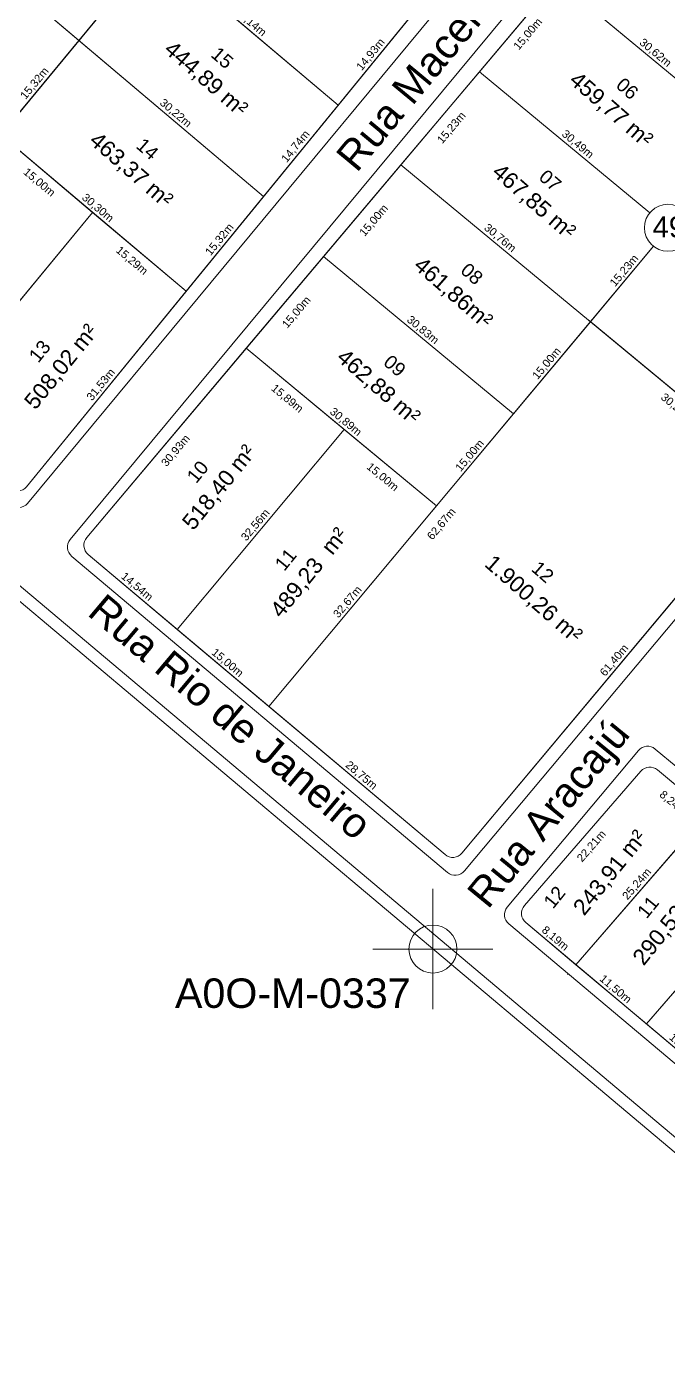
# Model space of a CAD drawing. Header units: metres. Extents: x 3808 to 8215, y 2374 to 6187.
# Drawn here: x 4903.3 to 4983.6, y 2888.7 to 3054 of the extents above; entities that cross this region are included whole.
import ezdxf

# ---------------------------------------------------------------- set-up
doc = ezdxf.new("R2010")
doc.units = ezdxf.units.M
doc.linetypes.add('CONTINUO', pattern=[0])
for name, color, linetype in [('Areas Lotes', 1, 'Continuous'), ('Calçada', 8, 'Continuous'), ('COTAS', 7, 'Continuous'), ('Lote', 7, 'Continuous'), ('Nome das Ruas', 7, 'Continuous'), ('Nº Lote', 7, 'Continuous'), ('Nº. quadra', 7, 'Continuous'), ('PERIMETRO', 7, 'CONTINUO'), ('quadras', 7, 'Continuous')]:
    doc.layers.add(name, color=color, linetype=linetype)
doc.styles.add('Arial', font='arial.ttf')
doc.dimstyles.new('Copy(2) of ISO-25', dxfattribs={"dimtxt": 1, "dimasz": 2.5, "dimexe": 1.25, "dimexo": 0.625, "dimgap": 0.2, "dimtad": 1, "dimtoh": 1, "dimlfac": 1, "dimzin": 1, "dimtxsty": 'Arial', "dimblk": 'NONE', "dimcen": 0, "dimse1": 1, "dimse2": 1, "dimsd1": 1, "dimsd2": 1, "dimclrt": 256, "dimaunit": 1, "dimadec": 3, "dimazin": 0, "dimtfac": 1, "dimtmove": 0, "dimatfit": 3, "dimldrblk": 'NONE', "dimfxl": 1, "dimtolj": 1, "dimtzin": 0, "dimarcsym": 0})

# ---------------------------------------------------------------- blocks, each defined once
blk = doc.blocks.new('*D2263')
at = {"layer": 'Defpoints', "color": 0, "linetype": 'Continuous', "transparency": 16777216}
for p in [(4982.22, 2961.09), (4988.55, 2955.81), (4986.77, 2953.68)]:
    blk.add_point(p, dxfattribs=at)
at = {"layer": 'COTAS', "linetype": 'Continuous', "lineweight": 5, "transparency": 16777216, "insert": (4984.12, 2956.93), "char_height": 1, "attachment_point": 5, "rotation": 320.2037, "style": 'Arial'}
blk.add_mtext('\\A1;8,24m', dxfattribs=at)
blk = doc.blocks.new('_None')
blk = doc.blocks.new('*D2529')
at = {"layer": 'Defpoints', "color": 0, "linetype": 'Continuous', "transparency": 16777216}
for p in [(4940.46, 3025.24), (4942.56, 3023.47), (4930.79, 3013.77)]:
    blk.add_point(p, dxfattribs=at)
at = {"layer": 'COTAS', "linetype": 'Continuous', "lineweight": 5, "transparency": 16777216, "insert": (4937.11, 3018.25), "char_height": 1, "attachment_point": 5, "rotation": 49.8534, "style": 'Arial'}
blk.add_mtext('\\A1;15,00m', dxfattribs=at)
blk = doc.blocks.new('*D2530')
at = {"layer": 'Defpoints', "color": 0, "linetype": 'Continuous', "transparency": 16777216}
for p in [(4950.13, 3036.71), (4952.23, 3034.93), (4940.46, 3025.24)]:
    blk.add_point(p, dxfattribs=at)
at = {"layer": 'COTAS', "linetype": 'Continuous', "lineweight": 5, "transparency": 16777216, "insert": (4946.78, 3029.72), "char_height": 1, "attachment_point": 5, "rotation": 49.8534, "style": 'Arial'}
blk.add_mtext('\\A1;15,00m', dxfattribs=at)
blk = doc.blocks.new('*D2537')
at = {"layer": 'Defpoints', "color": 0, "linetype": 'Continuous', "transparency": 16777216}
for p in [(4930.79, 3013.77), (4954.59, 2994.08), (4954.59, 2994.08)]:
    blk.add_point(p, dxfattribs=at)
at = {"layer": 'COTAS', "linetype": 'Continuous', "lineweight": 5, "transparency": 16777216, "insert": (4943.2, 3004.54), "char_height": 1, "attachment_point": 5, "rotation": 320.3869, "style": 'Arial'}
blk.add_mtext('\\A1;30,89m', dxfattribs=at)
blk = doc.blocks.new('*D2538')
at = {"layer": 'Defpoints', "color": 0, "linetype": 'Continuous', "transparency": 16777216}
for p in [(4930.79, 3013.77), (4943.03, 3003.64), (4941.49, 3001.77)]:
    blk.add_point(p, dxfattribs=at)
at = {"layer": 'COTAS', "linetype": 'Continuous', "lineweight": 5, "transparency": 16777216, "insert": (4935.88, 3007.46), "char_height": 1, "attachment_point": 5, "rotation": 320.3869, "style": 'Arial'}
blk.add_mtext('\\A1;15,89m', dxfattribs=at)
blk = doc.blocks.new('*D2539')
at = {"layer": 'Defpoints', "color": 0, "linetype": 'Continuous', "transparency": 16777216}
for p in [(4943.03, 3003.64), (4954.59, 2994.08), (4953.08, 2992.25)]:
    blk.add_point(p, dxfattribs=at)
at = {"layer": 'COTAS', "linetype": 'Continuous', "lineweight": 5, "transparency": 16777216, "insert": (4947.81, 2997.65), "char_height": 1, "attachment_point": 5, "rotation": 320.3869, "style": 'Arial'}
blk.add_mtext('\\A1;15,00m', dxfattribs=at)
blk = doc.blocks.new('*D2540')
at = {"layer": 'Defpoints', "color": 0, "linetype": 'Continuous', "transparency": 16777216}
for p in [(4964.21, 3005.58), (4964.21, 3005.58), (4954.59, 2994.08)]:
    blk.add_point(p, dxfattribs=at)
at = {"layer": 'COTAS', "linetype": 'Continuous', "lineweight": 5, "transparency": 16777216, "insert": (4958.78, 3000.34), "char_height": 1, "attachment_point": 5, "rotation": 50.1121, "style": 'Arial'}
blk.add_mtext('\\A1;15,00m', dxfattribs=at)
blk = doc.blocks.new('*D2541')
at = {"layer": 'Defpoints', "color": 0, "linetype": 'Continuous', "transparency": 16777216}
for p in [(4973.82, 3017.09), (4973.82, 3017.09), (4964.21, 3005.58)]:
    blk.add_point(p, dxfattribs=at)
at = {"layer": 'COTAS', "linetype": 'Continuous', "lineweight": 5, "transparency": 16777216, "insert": (4968.4, 3011.85), "char_height": 1, "attachment_point": 5, "rotation": 50.1121, "style": 'Arial'}
blk.add_mtext('\\A1;15,00m', dxfattribs=at)
blk = doc.blocks.new('*D2542')
at = {"layer": 'Defpoints', "color": 0, "linetype": 'Continuous', "transparency": 16777216}
for p in [(4983.44, 3028.9), (4983.59, 3028.78), (4973.82, 3017.09)]:
    blk.add_point(p, dxfattribs=at)
at = {"layer": 'COTAS', "linetype": 'Continuous', "lineweight": 5, "transparency": 16777216, "insert": (4978.09, 3023.45), "char_height": 1, "attachment_point": 5, "rotation": 50.1121, "style": 'Arial'}
blk.add_mtext('\\A1;15,23m', dxfattribs=at)
blk = doc.blocks.new('*D2543')
at = {"layer": 'Defpoints', "color": 0, "linetype": 'Continuous', "transparency": 16777216}
for p in [(4993.21, 3040.29), (4993.21, 3040.29), (4983.44, 3028.9)]:
    blk.add_point(p, dxfattribs=at)
at = {"layer": 'COTAS', "linetype": 'Continuous', "lineweight": 5, "transparency": 16777216, "insert": (4987.78, 3035.04), "char_height": 1, "attachment_point": 5, "rotation": 50.1121, "style": 'Arial'}
blk.add_mtext('\\A1;15,00m', dxfattribs=at)
blk = doc.blocks.new('*D2546')
at = {"layer": 'Defpoints', "color": 0, "linetype": 'Continuous', "transparency": 16777216}
for p in [(4940.46, 3025.24), (4964.21, 3005.58), (4964.21, 3005.58)]:
    blk.add_point(p, dxfattribs=at)
at = {"layer": 'COTAS', "linetype": 'Continuous', "lineweight": 5, "transparency": 16777216, "insert": (4952.84, 3016.03), "char_height": 1, "attachment_point": 5, "rotation": 320.3869, "style": 'Arial'}
blk.add_mtext('\\A1;30,83m', dxfattribs=at)
blk = doc.blocks.new('*D2547')
at = {"layer": 'Defpoints', "color": 0, "linetype": 'Continuous', "transparency": 16777216}
for p in [(4950.13, 3036.71), (4973.82, 3017.09), (4973.82, 3017.09)]:
    blk.add_point(p, dxfattribs=at)
at = {"layer": 'COTAS', "linetype": 'Continuous', "lineweight": 5, "transparency": 16777216, "insert": (4962.49, 3027.52), "char_height": 1, "attachment_point": 5, "rotation": 320.3869, "style": 'Arial'}
blk.add_mtext('\\A1;30,76m', dxfattribs=at)
blk = doc.blocks.new('*D2548')
at = {"layer": 'Defpoints', "color": 0, "linetype": 'Continuous', "transparency": 16777216}
for p in [(4973.82, 3017.09), (4997.16, 2997.78), (4995.74, 2996.06)]:
    blk.add_point(p, dxfattribs=at)
at = {"layer": 'COTAS', "linetype": 'Continuous', "lineweight": 5, "transparency": 16777216, "insert": (4984.58, 3006.34), "char_height": 1, "attachment_point": 5, "rotation": 320.3869, "style": 'Arial'}
blk.add_mtext('\\A1;30,29m', dxfattribs=at)
blk = doc.blocks.new('*D2549')
at = {"layer": 'Defpoints', "color": 0, "linetype": 'Continuous', "transparency": 16777216}
for p in [(4959.95, 3048.35), (4962.02, 3046.6), (4950.13, 3036.71)]:
    blk.add_point(p, dxfattribs=at)
at = {"layer": 'COTAS', "linetype": 'Continuous', "lineweight": 5, "transparency": 16777216, "insert": (4956.49, 3041.3), "char_height": 1, "attachment_point": 5, "rotation": 49.8534, "style": 'Arial'}
blk.add_mtext('\\A1;15,23m', dxfattribs=at)
blk = doc.blocks.new('*D2550')
at = {"layer": 'Defpoints', "color": 0, "linetype": 'Continuous', "transparency": 16777216}
for p in [(4969.62, 3059.81), (4971.49, 3058.23), (4959.95, 3048.35)]:
    blk.add_point(p, dxfattribs=at)
at = {"layer": 'COTAS', "linetype": 'Continuous', "lineweight": 5, "transparency": 16777216, "insert": (4966.05, 3053.01), "char_height": 1, "attachment_point": 5, "rotation": 49.8534, "style": 'Arial'}
blk.add_mtext('\\A1;15,00m', dxfattribs=at)
blk = doc.blocks.new('*D2551')
at = {"layer": 'Defpoints', "color": 0, "linetype": 'Continuous', "transparency": 16777216}
for p in [(4959.95, 3048.35), (4983.44, 3028.9), (4983.44, 3028.9)]:
    blk.add_point(p, dxfattribs=at)
at = {"layer": 'COTAS', "linetype": 'Continuous', "lineweight": 5, "transparency": 16777216, "insert": (4972.2, 3039.24), "char_height": 1, "attachment_point": 5, "rotation": 320.3869, "style": 'Arial'}
blk.add_mtext('\\A1;30,49m', dxfattribs=at)
blk = doc.blocks.new('*D2554')
at = {"layer": 'Defpoints', "color": 0, "linetype": 'Continuous', "transparency": 16777216}
for p in [(4969.62, 3059.81), (4993.21, 3040.29), (4993.21, 3040.29)]:
    blk.add_point(p, dxfattribs=at)
at = {"layer": 'COTAS', "linetype": 'Continuous', "lineweight": 5, "transparency": 16777216, "insert": (4981.92, 3050.67), "char_height": 1, "attachment_point": 5, "rotation": 320.3817, "style": 'Arial'}
blk.add_mtext('\\A1;30,62m', dxfattribs=at)
blk = doc.blocks.new('*D2555')
at = {"layer": 'Defpoints', "color": 0, "linetype": 'Continuous', "transparency": 16777216}
for p in [(4979.38, 3071.39), (5002.92, 3051.91), (5001.44, 3050.12)]:
    blk.add_point(p, dxfattribs=at)
at = {"layer": 'COTAS', "linetype": 'Continuous', "lineweight": 5, "transparency": 16777216, "insert": (4990.18, 3060.47), "char_height": 1, "attachment_point": 5, "rotation": 320.3869, "style": 'Arial'}
blk.add_mtext('\\A1;30,55m', dxfattribs=at)
blk = doc.blocks.new('*D2559')
at = {"layer": 'Defpoints', "color": 0, "linetype": 'Continuous', "transparency": 16777216}
for p in [(4909.87, 3052.25), (4909.87, 3052.25), (4900.11, 3040.44)]:
    blk.add_point(p, dxfattribs=at)
at = {"layer": 'COTAS', "linetype": 'Continuous', "lineweight": 5, "transparency": 16777216, "insert": (4904.37, 3046.86), "char_height": 1, "attachment_point": 5, "rotation": 50.4487, "style": 'Arial'}
blk.add_mtext('\\A1;15,32m', dxfattribs=at)
blk = doc.blocks.new('*D2560')
at = {"layer": 'Defpoints', "color": 0, "linetype": 'Continuous', "transparency": 16777216}
for p in [(4919.25, 3063.62), (4919.26, 3063.62), (4909.87, 3052.25)]:
    blk.add_point(p, dxfattribs=at)
at = {"layer": 'COTAS', "linetype": 'Continuous', "lineweight": 5, "transparency": 16777216, "insert": (4913.94, 3058.45), "char_height": 1, "attachment_point": 5, "rotation": 50.4487, "style": 'Arial'}
blk.add_mtext('\\A1;14,74m', dxfattribs=at)
blk = doc.blocks.new('*D2565')
at = {"layer": 'Defpoints', "color": 0, "linetype": 'Continuous', "transparency": 16777216}
for p in [(4932.95, 3032.76), (4932.95, 3032.76), (4923.26, 3020.9)]:
    blk.add_point(p, dxfattribs=at)
at = {"layer": 'COTAS', "linetype": 'Continuous', "lineweight": 5, "transparency": 16777216, "insert": (4927.49, 3027.34), "char_height": 1, "attachment_point": 5, "rotation": 50.7447, "style": 'Arial'}
blk.add_mtext('\\A1;15,32m', dxfattribs=at)
blk = doc.blocks.new('*D2566')
at = {"layer": 'Defpoints', "color": 0, "linetype": 'Continuous', "transparency": 16777216}
for p in [(4942.28, 3044.18), (4942.28, 3044.18), (4932.95, 3032.76)]:
    blk.add_point(p, dxfattribs=at)
at = {"layer": 'COTAS', "linetype": 'Continuous', "lineweight": 5, "transparency": 16777216, "insert": (4937, 3038.97), "char_height": 1, "attachment_point": 5, "rotation": 50.7447, "style": 'Arial'}
blk.add_mtext('\\A1;14,74m', dxfattribs=at)
blk = doc.blocks.new('*D2567')
at = {"layer": 'Defpoints', "color": 0, "linetype": 'Continuous', "transparency": 16777216}
for p in [(4951.73, 3055.73), (4951.73, 3055.73), (4942.28, 3044.18)]:
    blk.add_point(p, dxfattribs=at)
at = {"layer": 'COTAS', "linetype": 'Continuous', "lineweight": 5, "transparency": 16777216, "insert": (4946.39, 3050.46), "char_height": 1, "attachment_point": 5, "rotation": 50.7447, "style": 'Arial'}
blk.add_mtext('\\A1;14,93m', dxfattribs=at)
blk = doc.blocks.new('*D2583')
at = {"layer": 'Defpoints', "color": 0, "linetype": 'Continuous', "transparency": 16777216}
for p in [(4900.11, 3040.44), (4911.58, 3030.77), (4910.1, 3029.02)]:
    blk.add_point(p, dxfattribs=at)
at = {"layer": 'COTAS', "linetype": 'Continuous', "lineweight": 5, "transparency": 16777216, "insert": (4904.88, 3034.47), "char_height": 1, "attachment_point": 5, "rotation": 319.8208, "style": 'Arial'}
blk.add_mtext('\\A1;15,00m', dxfattribs=at)
blk = doc.blocks.new('*D2584')
at = {"layer": 'Defpoints', "color": 0, "linetype": 'Continuous', "transparency": 16777216}
for p in [(4911.58, 3030.77), (4923.26, 3020.9), (4921.78, 3019.15)]:
    blk.add_point(p, dxfattribs=at)
at = {"layer": 'COTAS', "linetype": 'Continuous', "lineweight": 5, "transparency": 16777216, "insert": (4916.46, 3024.69), "char_height": 1, "attachment_point": 5, "rotation": 319.8208, "style": 'Arial'}
blk.add_mtext('\\A1;15,29m', dxfattribs=at)
blk = doc.blocks.new('*D2586')
at = {"layer": 'Defpoints', "color": 0, "linetype": 'Continuous', "transparency": 16777216}
for p in [(4900.11, 3040.44), (4923.26, 3020.9), (4923.26, 3020.9)]:
    blk.add_point(p, dxfattribs=at)
at = {"layer": 'COTAS', "linetype": 'Continuous', "lineweight": 5, "transparency": 16777216, "insert": (4912.2, 3031.28), "char_height": 1, "attachment_point": 5, "rotation": 319.8208, "style": 'Arial'}
blk.add_mtext('\\A1;30,30m', dxfattribs=at)
blk = doc.blocks.new('*D2587')
at = {"layer": 'Defpoints', "color": 0, "linetype": 'Continuous', "transparency": 16777216}
for p in [(4886.78, 3071.75), (4909.87, 3052.25), (4909.87, 3052.25)]:
    blk.add_point(p, dxfattribs=at)
at = {"layer": 'COTAS', "linetype": 'Continuous', "lineweight": 5, "transparency": 16777216, "insert": (4898.84, 3062.61), "char_height": 1, "attachment_point": 5, "rotation": 319.8208, "style": 'Arial'}
blk.add_mtext('\\A1;30,22m', dxfattribs=at)
blk = doc.blocks.new('*D2588')
at = {"layer": 'Defpoints', "color": 0, "linetype": 'Continuous', "transparency": 16777216}
for p in [(4909.87, 3052.25), (4932.95, 3032.76), (4932.95, 3032.76)]:
    blk.add_point(p, dxfattribs=at)
at = {"layer": 'COTAS', "linetype": 'Continuous', "lineweight": 5, "transparency": 16777216, "insert": (4921.93, 3043.12), "char_height": 1, "attachment_point": 5, "rotation": 319.8208, "style": 'Arial'}
blk.add_mtext('\\A1;30,22m', dxfattribs=at)
blk = doc.blocks.new('*D2590')
at = {"layer": 'Defpoints', "color": 0, "linetype": 'Continuous', "transparency": 16777216}
for p in [(4919.25, 3063.62), (4942.28, 3044.18), (4942.28, 3044.18)]:
    blk.add_point(p, dxfattribs=at)
at = {"layer": 'COTAS', "linetype": 'Continuous', "lineweight": 5, "transparency": 16777216, "insert": (4931.29, 3054.51), "char_height": 1, "attachment_point": 5, "rotation": 319.8208, "style": 'Arial'}
blk.add_mtext('\\A1;30,14m', dxfattribs=at)
blk = doc.blocks.new('*D6241')
at = {"layer": 'Defpoints', "color": 0, "linetype": 'Continuous', "transparency": 16777216}
for p in [(4923.26, 3020.9), (4923.26, 3020.9), (4903.31, 2996.48)]:
    blk.add_point(p, dxfattribs=at)
at = {"layer": 'COTAS', "linetype": 'Continuous', "lineweight": 5, "transparency": 16777216, "insert": (4912.66, 3009.2), "char_height": 1, "attachment_point": 5, "rotation": 50.7447, "style": 'Arial'}
blk.add_mtext('\\A1;31,53m', dxfattribs=at)
blk = doc.blocks.new('*D6242')
at = {"layer": 'Defpoints', "color": 0, "linetype": 'Continuous', "transparency": 16777216}
for p in [(4911.57, 3030.77), (4911.69, 3030.67), (4890.51, 3005.26)]:
    blk.add_point(p, dxfattribs=at)
at = {"layer": 'COTAS', "linetype": 'Continuous', "lineweight": 5, "transparency": 16777216, "insert": (4900.37, 3018.57), "char_height": 1, "attachment_point": 5, "rotation": 50.1943, "style": 'Arial'}
blk.add_mtext('\\A1;33,08m', dxfattribs=at)
blk = doc.blocks.new('*D6250')
at = {"layer": 'Defpoints', "color": 0, "linetype": 'Continuous', "transparency": 16777216}
for p in [(4997.16, 2997.78), (4997.16, 2997.78), (4957.76, 2950.69)]:
    blk.add_point(p, dxfattribs=at)
at = {"layer": 'COTAS', "linetype": 'Continuous', "lineweight": 5, "transparency": 16777216, "insert": (4976.84, 2974.75), "char_height": 1, "attachment_point": 5, "rotation": 50.0791, "style": 'Arial'}
blk.add_mtext('\\A1;61,40m', dxfattribs=at)
blk = doc.blocks.new('*D6251')
at = {"layer": 'Defpoints', "color": 0, "linetype": 'Continuous', "transparency": 16777216}
for p in [(4973.82, 3017.09), (4975.95, 3015.32), (4933.63, 2969.01)]:
    blk.add_point(p, dxfattribs=at)
at = {"layer": 'COTAS', "linetype": 'Continuous', "lineweight": 5, "transparency": 16777216, "insert": (4955.24, 2991.79), "char_height": 1, "attachment_point": 5, "rotation": 50.1121, "style": 'Arial'}
blk.add_mtext('\\A1;62,67m', dxfattribs=at)
blk = doc.blocks.new('*D6252')
at = {"layer": 'Defpoints', "color": 0, "linetype": 'Continuous', "transparency": 16777216}
for p in [(4954.59, 2994.08), (4954.59, 2994.08), (4933.63, 2969.01)]:
    blk.add_point(p, dxfattribs=at)
at = {"layer": 'COTAS', "linetype": 'Continuous', "lineweight": 5, "transparency": 16777216, "insert": (4943.5, 2982.05), "char_height": 1, "attachment_point": 5, "rotation": 50.1121, "style": 'Arial'}
blk.add_mtext('\\A1;32,67m', dxfattribs=at)
blk = doc.blocks.new('*D6253')
at = {"layer": 'Defpoints', "color": 0, "linetype": 'Continuous', "transparency": 16777216}
for p in [(4943.03, 3003.64), (4943.03, 3003.64), (4922.15, 2978.66)]:
    blk.add_point(p, dxfattribs=at)
at = {"layer": 'COTAS', "linetype": 'Continuous', "lineweight": 5, "transparency": 16777216, "insert": (4931.98, 2991.66), "char_height": 1, "attachment_point": 5, "rotation": 50.112, "style": 'Arial'}
blk.add_mtext('\\A1;32,56m', dxfattribs=at)
blk = doc.blocks.new('*D6254')
at = {"layer": 'Defpoints', "color": 0, "linetype": 'Continuous', "transparency": 16777216}
for p in [(4930.79, 3013.77), (4932.59, 3012.25), (4910.84, 2990.13)]:
    blk.add_point(p, dxfattribs=at)
at = {"layer": 'COTAS', "linetype": 'Continuous', "lineweight": 5, "transparency": 16777216, "insert": (4922.01, 3000.95), "char_height": 1, "attachment_point": 5, "rotation": 49.8534, "style": 'Arial'}
blk.add_mtext('\\A1;30,93m', dxfattribs=at)
blk = doc.blocks.new('*D6255')
at = {"layer": 'Defpoints', "color": 0, "linetype": 'Continuous', "transparency": 16777216}
for p in [(4911.02, 2988.01), (4922.15, 2978.66), (4922.15, 2978.66)]:
    blk.add_point(p, dxfattribs=at)
at = {"layer": 'COTAS', "linetype": 'Continuous', "lineweight": 5, "transparency": 16777216, "insert": (4917.1, 2983.95), "char_height": 1, "attachment_point": 5, "rotation": 319.9483, "style": 'Arial'}
blk.add_mtext('\\A1;14,54m', dxfattribs=at)
blk = doc.blocks.new('*D6256')
at = {"layer": 'Defpoints', "color": 0, "linetype": 'Continuous', "transparency": 16777216}
for p in [(4922.15, 2978.66), (4933.63, 2969.01), (4933.63, 2969.01)]:
    blk.add_point(p, dxfattribs=at)
at = {"layer": 'COTAS', "linetype": 'Continuous', "lineweight": 5, "transparency": 16777216, "insert": (4928.41, 2974.44), "char_height": 1, "attachment_point": 5, "rotation": 319.9483, "style": 'Arial'}
blk.add_mtext('\\A1;15,00m', dxfattribs=at)
blk = doc.blocks.new('*D6257')
at = {"layer": 'Defpoints', "color": 0, "linetype": 'Continuous', "transparency": 16777216}
for p in [(4933.63, 2969.01), (4955.64, 2950.5), (4955.64, 2950.5)]:
    blk.add_point(p, dxfattribs=at)
at = {"layer": 'COTAS', "linetype": 'Continuous', "lineweight": 5, "transparency": 16777216, "insert": (4945.15, 2960.37), "char_height": 1, "attachment_point": 5, "rotation": 319.9483, "style": 'Arial'}
blk.add_mtext('\\A1;28,75m', dxfattribs=at)
blk = doc.blocks.new('*D6258')
at = {"layer": 'Defpoints', "color": 0, "linetype": 'Continuous', "transparency": 16777216}
for p in [(4980.12, 2960.92), (4981.88, 2959.39), (4965.58, 2944.14)]:
    blk.add_point(p, dxfattribs=at)
at = {"layer": 'COTAS', "linetype": 'Continuous', "lineweight": 5, "transparency": 16777216, "insert": (4974, 2951.53), "char_height": 1, "attachment_point": 5, "rotation": 49.0678, "style": 'Arial'}
blk.add_mtext('\\A1;22,21m', dxfattribs=at)
blk = doc.blocks.new('*D6259')
at = {"layer": 'Defpoints', "color": 0, "linetype": 'Continuous', "transparency": 16777216}
for p in [(4988.55, 2955.81), (4988.55, 2955.81), (4972.01, 2936.74)]:
    blk.add_point(p, dxfattribs=at)
at = {"layer": 'COTAS', "linetype": 'Continuous', "lineweight": 5, "transparency": 16777216, "insert": (4979.67, 2946.8), "char_height": 1, "attachment_point": 5, "rotation": 49.0678, "style": 'Arial'}
blk.add_mtext('\\A1;25,24m', dxfattribs=at)
blk = doc.blocks.new('*D6260')
at = {"layer": 'Defpoints', "color": 0, "linetype": 'Continuous', "transparency": 16777216}
for p in [(4997.38, 2948.45), (4997.38, 2948.45), (4980.81, 2929.34)]:
    blk.add_point(p, dxfattribs=at)
at = {"layer": 'COTAS', "linetype": 'Continuous', "lineweight": 5, "transparency": 16777216, "insert": (4988.49, 2939.42), "char_height": 1, "attachment_point": 5, "rotation": 49.0678, "style": 'Arial'}
blk.add_mtext('\\A1;25,29m', dxfattribs=at)
blk = doc.blocks.new('*D6270')
at = {"layer": 'Defpoints', "color": 0, "linetype": 'Continuous', "transparency": 16777216}
for p in [(4965.74, 2942.01), (4972.01, 2936.74), (4972.01, 2936.74)]:
    blk.add_point(p, dxfattribs=at)
at = {"layer": 'COTAS', "linetype": 'Continuous', "lineweight": 5, "transparency": 16777216, "insert": (4969.39, 2939.99), "char_height": 1, "attachment_point": 5, "rotation": 319.9483, "style": 'Arial'}
blk.add_mtext('\\A1;8,19m', dxfattribs=at)
blk = doc.blocks.new('*D6271')
at = {"layer": 'Defpoints', "color": 0, "linetype": 'Continuous', "transparency": 16777216}
for p in [(4972.01, 2936.74), (4980.81, 2929.34), (4980.81, 2929.34)]:
    blk.add_point(p, dxfattribs=at)
at = {"layer": 'COTAS', "linetype": 'Continuous', "lineweight": 5, "transparency": 16777216, "insert": (4976.93, 2933.66), "char_height": 1, "attachment_point": 5, "rotation": 319.9483, "style": 'Arial'}
blk.add_mtext('\\A1;11,50m', dxfattribs=at)
blk = doc.blocks.new('*D6272')
at = {"layer": 'Defpoints', "color": 0, "linetype": 'Continuous', "transparency": 16777216}
for p in [(4980.81, 2929.34), (4989.41, 2922.12), (4989.41, 2922.12)]:
    blk.add_point(p, dxfattribs=at)
at = {"layer": 'COTAS', "linetype": 'Continuous', "lineweight": 5, "transparency": 16777216, "insert": (4985.63, 2926.34), "char_height": 1, "attachment_point": 5, "rotation": 319.9483, "style": 'Arial'}
blk.add_mtext('\\A1;11,23m', dxfattribs=at)

msp = doc.modelspace()

# ---------------------------------------------------------------- linework, layer by layer
at = {"layer": 'Calçada', "linetype": 'Continuous', "lineweight": 5}
for p, q in [((5122.971, 2798.737), (4625.605, 3216.842)), ((4992.436, 3101.598), (4903.437, 2994.402)), ((4963.427, 2943.957), (4979.82, 2963.513)), ((4981.93, 2963.702), (5085.13, 2877.639)), ((5066.397, 2855.44), (4963.611, 2941.845))]:
    msp.add_line(p, q, dxfattribs=at)
at = {"layer": 'Calçada', "linetype": 'Continuous', "lineweight": 5, "flags": 128}
msp.add_lwpolyline([(4958.071, 2948.465, -0.4146274), (4955.957, 2948.28), (4908.972, 2987.777, -0.4124217), (4908.784, 2989.883), (4997.779, 3097.075, -0.4161849), (4999.899, 3097.265), (5047.311, 3057.359, -0.4107019), (5047.504, 3055.26), (5043.328, 3050.175), (4958.071, 2948.465)], format="xyb", dxfattribs=at)
at = {"layer": 'Calçada', "linetype": 'Continuous', "lineweight": 5}
for centre, start, end in [((4902.283, 2995.36), 229.94832, 320.29907), ((4980.969, 2962.55), 50.17401, 140.02927), ((4964.577, 2942.993), 140.02927, 229.94832)]:
    msp.add_arc(centre, 1.5, start, end, dxfattribs=at)
at = {"layer": 'Lote', "linetype": 'Continuous', "lineweight": 5}
for p, q in [((5242.014, 2696.705), (4615.037, 3223.766)), ((4896.227, 3083.067), (4942.283, 3044.175)), ((4879.027, 3014.91), (4926.888, 3072.865)), ((4886.782, 3071.748), (4932.953, 3032.759)), ((4876.969, 3059.989), (4923.261, 3020.898)), ((4969.619, 3059.812), (4993.207, 3040.285)), ((4981.255, 3030.711), (4959.948, 3048.346)), ((4973.825, 3017.094), (4950.129, 3036.706)), ((4911.575, 3030.766), (4890.509, 3005.257)), ((4981.706, 3026.523), (4933.634, 2969.005)), ((4964.206, 3005.585), (4940.458, 3025.24)), ((4997.16, 2997.781), (4973.645, 3017.243)), ((4954.587, 2994.076), (4930.787, 3013.774)), ((4922.152, 2978.657), (4943.031, 3003.64)), ((4972.011, 2936.744), (4988.549, 2955.814)), ((4980.813, 2929.344), (4997.385, 2948.453)), ((4970.95, 2935.52), (4971.028, 2935.61))]:
    msp.add_line(p, q, dxfattribs=at)
at = {"layer": 'Lote', "linetype": 'Continuous', "lineweight": 5, "flags": 128}
for points in [[(4919.255, 3063.621), (4896.227, 3083.067), (4886.782, 3071.748), (4909.867, 3052.254)], [(4900.114, 3040.444), (4909.867, 3052.254), (4886.782, 3071.748), (4876.969, 3059.989)], [(4993.207, 3040.285), (5002.92, 3051.906), (4979.383, 3071.387), (4969.619, 3059.812)], [(4932.953, 3032.759), (4942.283, 3044.175), (4919.255, 3063.621), (4909.867, 3052.254)], [(4923.261, 3020.898), (4932.953, 3032.759), (4909.867, 3052.254), (4900.114, 3040.444)], [(4911.575, 3030.766), (4900.114, 3040.444), (4879.027, 3014.91), (4890.509, 3005.257)], [(4964.206, 3005.585), (4973.825, 3017.094), (4950.129, 3036.706), (4940.458, 3025.24)], [(4954.587, 2994.076), (4964.206, 3005.585), (4940.458, 3025.24), (4930.787, 3013.774)], [(4954.587, 2994.076), (4943.031, 3003.64), (4922.152, 2978.657), (4933.634, 2969.005)], [(4972.011, 2936.744), (4980.813, 2929.344), (4997.385, 2948.453), (4988.549, 2955.814)], [(4980.813, 2929.344), (4989.408, 2922.119), (5006.013, 2941.266), (4997.385, 2948.453)]]:
    msp.add_lwpolyline(points, close=True, dxfattribs=at)
for points in [[(4926.888, 3072.865), (4919.255, 3063.621), (4942.283, 3044.175), (4951.728, 3055.734), (4931.003, 3073.234)], [(4985.471, 3031.029), (4993.207, 3040.285), (4969.619, 3059.812), (4959.948, 3048.346), (4981.255, 3030.711)], [(4981.255, 3030.711), (4959.948, 3048.346), (4950.129, 3036.706), (4973.825, 3017.094), (4981.706, 3026.523)], [(4981.706, 3026.523), (4973.825, 3017.094), (4997.16, 2997.781), (5006.932, 3009.459), (4985.781, 3026.965)], [(4980.813, 2929.344), (4997.385, 2948.453), (4988.549, 2955.814), (4972.011, 2936.744)], [(4989.408, 2922.119), (5006.013, 2941.266), (4997.385, 2948.453), (4980.813, 2929.344)]]:
    msp.add_lwpolyline(points, dxfattribs=at)
for points in [[(4923.261, 3020.898), (4911.575, 3030.766), (4890.509, 3005.257), (4901.183, 2996.285, 0.4182905), (4903.31, 2996.484)], [(4933.634, 2969.005), (4955.641, 2950.505, 0.4148822), (4957.757, 2950.69), (4997.16, 2997.781), (4973.825, 3017.094), (4964.206, 3005.585), (4954.587, 2994.076)], [(4943.031, 3003.64), (4930.787, 3013.774), (4910.842, 2990.127, 0.4146989), (4911.024, 2988.012), (4922.152, 2978.657)], [(4988.549, 2955.814), (4982.217, 2961.089, 0.4084185), (4980.124, 2960.919), (4965.576, 2944.143, 0.4187222), (4965.744, 2942.012), (4972.011, 2936.744)]]:
    msp.add_lwpolyline(points, format="xyb", close=True, dxfattribs=at)
msp.add_lwpolyline([(4972.011, 2936.744), (4988.549, 2955.814), (4982.217, 2961.089, 0.4084185), (4980.124, 2960.919), (4965.576, 2944.143, 0.4187222), (4965.744, 2942.012), (5065.352, 2858.278, 0.4017453), (5067.423, 2858.413), (5082.831, 2875.227, 0.4281106), (5082.685, 2877.393), (5075.273, 2883.568), (5058.406, 2864.117)], format="xyb", dxfattribs=at)
at = {"layer": 'Lote', "linetype": 'Continuous', "lineweight": 5}
for centre, start, end in [((4911.989, 2989.16), 139.85339, 229.94832), ((4956.607, 2951.653), 229.94832, 320.07909)]:
    msp.add_arc(centre, 1.5, start, end, dxfattribs=at)
at = {"layer": 'Nº. quadra', "lineweight": 5}
for start, end in [(0, 180), (180, 0)]:
    msp.add_arc((4983.517, 3028.836), 2.937, start, end, dxfattribs=at)
at = {"layer": 'PERIMETRO', "linetype": 'Continuous', "lineweight": 5}
for p, q in [((4954.133, 2931.209), (4954.133, 2946.209)), ((4946.633, 2938.709), (4961.633, 2938.709))]:
    msp.add_line(p, q, dxfattribs=at)
msp.add_circle((4954.133, 2938.709), 3, dxfattribs=at)
at = {"layer": 'quadras', "linetype": 'Continuous', "lineweight": 5}
for p, q in [((4903.31, 2996.484), (4988.542, 3100.783)), ((4998.15, 3093.638), (4910.842, 2990.127)), ((4957.757, 2950.69), (5044.198, 3053.995)), ((4955.641, 2950.505), (4911.024, 2988.012)), ((4980.124, 2960.919), (4965.576, 2944.143)), ((5082.685, 2877.393), (4982.217, 2961.089)), ((5065.352, 2858.278), (4965.744, 2942.012))]:
    msp.add_line(p, q, dxfattribs=at)
for centre, start, end in [((4911.989, 2989.16), 139.85339, 229.94832), ((4981.257, 2959.936), 50.2037, 139.06775), ((4956.607, 2951.653), 229.94832, 320.07909), ((4966.709, 2943.16), 139.06775, 229.94832)]:
    msp.add_arc(centre, 1.5, start, end, dxfattribs=at)

# ---------------------------------------------------------------- texts
at = {"layer": 'Areas Lotes', "color": 1, "lineweight": 5, "style": 'Arial'}
for s, height, rotation, p in [('463,23 m²', 2.0071, 318.90341, (4980.766, 3058.643)), ('444,89 m²', 2.0071, 318.90341, (4920.383, 3050.895)), ('459,77 m²', 2.0071, 318.90341, (4971.028, 3047.045)), ('463,37 m²', 2.0071, 318.90341, (4911.025, 3039.502)), ('467,85 m²', 2.0071, 318.90341, (4961.384, 3035.558)), ('461,86m²', 2.0071, 318.90341, (4951.592, 3023.896)), ('508,02 m²', 2.0071, 50.94257, (4904.417, 3005.981)), ('462,88 m²', 2.0071, 318.90341, (4941.947, 3012.408)), ('518,40 m²', 2.0071, 50.94257, (4924.161, 2990.906)), ('489,23  m²', 2.0071, 50.94257, (4935.167, 2979.945)), ('1.900,26 m²', 2.00712, 318.90341, (4960.457, 2986.637)), ('243,91 m²', 2.0071, 50.94257, (4973.036, 2942.759)), ('290,52 m²', 2.0071, 50.94257, (4980.473, 2936.516))]:
    msp.add_text(s, height=height, rotation=rotation, dxfattribs=at).set_placement(p)
at = {"layer": 'Nome das Ruas', "lineweight": 5, "style": 'Arial'}
for s, height, rotation, p in [('Rua Maceió', 3.6842, 50.27315, (4944.596, 3035.613, 190.804)), ('Rua Rio de Janeiro', 3.68425, 319.85002, (4910.773, 2980.528, 190.804)), ('Rua Aracajú', 3.68425, 50.70263, (4961.001, 2943.565, 190.804))]:
    msp.add_text(s, height=height, rotation=rotation, dxfattribs=at).set_placement(p)
at = {"layer": 'Nº Lote', "lineweight": 5, "style": 'Arial'}
for s, rotation, p in [('15', 318.90341, (4926.241, 3050.316, 1.156)), ('06', 318.90341, (4976.886, 3046.466, 1.156)), ('14', 318.90341, (4916.883, 3038.923, 1.156)), ('07', 318.90341, (4967.242, 3034.979, 1.156)), ('08', 318.90341, (4957.45, 3023.317, 1.156)), ('13', 50.94257, (4904.788, 3011.855, 1.156)), ('09', 318.90341, (4947.805, 3011.829, 1.156)), ('10', 50.94257, (4924.531, 2996.78, 1.156)), ('11', 50.94257, (4935.537, 2985.82, 1.156)), ('12', 318.90341, (4966.315, 2986.058, 1.156)), ('12', 50.94257, (4969.145, 2943.628, 1.156)), ('11', 50.94257, (4980.844, 2942.391, 1.156))]:
    msp.add_text(s, height=1.706, rotation=rotation, dxfattribs=at).set_placement(p)
at = {"layer": 'Nº. quadra', "lineweight": 5, "style": 'Arial'}
msp.add_text('49', height=2.6083, dxfattribs=at).set_placement((4981.596, 3027.64))
at = {"layer": 'PERIMETRO', "lineweight": 5, "style": 'Arial'}
msp.add_text('A0O-M-0337', height=3.6842, dxfattribs=at).set_placement((4921.88, 2931.348))

# ---------------------------------------------------------------- dimensions: what is measured, and where the dimension line sits
at = {"layer": 'COTAS', "linetype": 'Continuous', "lineweight": 5}
for p1, p2, distance, picture, middle in [((4886.7818, 3071.7479), (4909.867, 3052.2538), 0, '*D2587', (4898.8412, 3062.6128)), ((4979.383, 3071.387), (5002.92, 3051.906), -2.325, '*D2555', (4990.18, 3060.473)), ((4919.255, 3063.621), (4942.283, 3044.175), 0, '*D2590', (4931.286, 3054.51)), ((4959.948, 3048.346), (4969.619, 3059.812), -2.451, '*D2550', (4966.045, 3053.015)), ((4969.619, 3059.812), (4993.207, 3040.285), 0, '*D2554', (4981.924, 3050.666)), ((4909.867, 3052.254), (4932.953, 3032.759), 0, '*D2588', (4921.927, 3043.118)), ((4950.129, 3036.706), (4959.948, 3048.346), -2.706, '*D2549', (4956.495, 3041.297)), ((4959.948, 3048.346), (4983.44, 3028.903), 0, '*D2551', (4972.205, 3039.241)), ((4900.114, 3040.444), (4923.261, 3020.898), 0, '*D2586', (4912.204, 3031.283)), ((4950.129, 3036.706), (4973.825, 3017.094), 0, '*D2547', (4962.488, 3027.517)), ((4890.509, 3005.257), (4911.687, 3030.671), 0.147, '*D6242', (4900.37, 3018.571)), ((4940.458, 3025.24), (4964.206, 3005.585), 0, '*D2546', (4952.843, 3016.029)), ((4903.31, 2996.484), (4923.261, 3020.898), 0, '*D6241', (4912.665, 3009.198)), ((4933.634, 2969.005), (4973.825, 3017.094), -2.765, '*D6251', (4955.237, 2991.79)), ((4973.825, 3017.094), (4997.16, 2997.781), -2.23, '*D2548', (4984.581, 3006.336)), ((4910.8422, 2990.1274), (4930.7871, 3013.7736), -2.3595, '*D6254', (4922.006, 3000.9456)), ((4930.787, 3013.774), (4954.587, 2994.076), 0, '*D2537', (4943.198, 3004.542)), ((4930.787, 3013.774), (4943.031, 3003.64), -2.421, '*D2538', (4935.876, 3007.459)), ((4954.587, 2994.076), (4964.206, 3005.585), 0, '*D2540', (4958.782, 3000.344)), ((4922.152, 2978.657), (4943.031, 3003.64), 0, '*D6253', (4931.977, 2991.662)), ((4943.031, 3003.64), (4954.587, 2994.076), -2.37, '*D2539', (4947.808, 2997.649)), ((4957.757, 2950.69), (4997.16, 2997.781), 0, '*D6250', (4976.844, 2974.749)), ((4933.634, 2969.005), (4954.587, 2994.076), 0, '*D6252', (4943.496, 2982.054)), ((4911.024, 2988.012), (4922.152, 2978.657), 0, '*D6255', (4917.103, 2983.948)), ((4965.576, 2944.143), (4980.124, 2960.919), -2.328, '*D6258', (4974.003, 2951.531)), ((4982.217, 2961.089), (4988.549, 2955.814), -2.777, '*D2263', (4984.118, 2956.933)), ((4972.011, 2936.744), (4988.549, 2955.814), 0, '*D6259', (4979.675, 2946.804)), ((4980.813, 2929.344), (4997.385, 2948.453), 0, '*D6260', (4988.494, 2939.424)), ((4965.744, 2942.012), (4972.011, 2936.744), 0, '*D6270', (4969.393, 2939.991))]:
    dim = msp.add_aligned_dim(p1=p1, p2=p2, distance=distance, dimstyle='Copy(2) of ISO-25', override={"dimpost": 'm'}, dxfattribs=at)
    dim.commit()
    dim.dimension.update_dxf_attribs({"geometry": picture, "text_midpoint": middle})
for base, p1, p2, angle, picture, middle in [((4919.255, 3063.621), (4909.867, 3052.254), (4919.255, 3063.621), 230.44869, '*D2560', (4913.944, 3058.447)), ((4951.728, 3055.734), (4942.283, 3044.175), (4951.728, 3055.734), 230.7447, '*D2567', (4946.385, 3050.461)), ((4909.868, 3052.253), (4900.114, 3040.444), (4909.867, 3052.254), 230.44869, '*D2559', (4904.374, 3046.858)), ((4942.283, 3044.175), (4932.953, 3032.759), (4942.283, 3044.175), 230.7447, '*D2566', (4936.998, 3038.974)), ((4910.097, 3029.016), (4900.114, 3040.444), (4911.575, 3030.766), 139.82075, '*D2583', (4904.883, 3034.467)), ((4993.207, 3040.285), (4983.44, 3028.903), (4993.207, 3040.285), 230.11209, '*D2543', (4987.784, 3035.045)), ((4952.232, 3034.932), (4940.458, 3025.24), (4950.129, 3036.706), 229.85339, '*D2530', (4946.785, 3029.715)), ((4932.953, 3032.759), (4923.261, 3020.898), (4932.953, 3032.759), 230.7447, '*D2565', (4927.487, 3027.335)), ((4921.7828, 3019.1479), (4911.5752, 3030.7659), (4923.2607, 3020.8981), 139.82075, '*D2584', (4916.4568, 3024.6937)), ((4983.59, 3028.777), (4973.825, 3017.094), (4983.44, 3028.903), 230.11209, '*D2542', (4978.093, 3023.449)), ((4942.561, 3023.466), (4930.787, 3013.774), (4940.458, 3025.24), 229.85339, '*D2529', (4937.113, 3018.249)), ((4973.825, 3017.094), (4964.206, 3005.585), (4973.825, 3017.094), 230.11209, '*D2541', (4968.401, 3011.853)), ((4933.634, 2969.005), (4922.152, 2978.657), (4933.634, 2969.005), 139.94832, '*D6256', (4928.408, 2974.444)), ((4955.641, 2950.505), (4933.634, 2969.005), (4955.641, 2950.505), 139.94832, '*D6257', (4945.153, 2960.368)), ((4980.813, 2929.344), (4972.011, 2936.744), (4980.813, 2929.344), 139.94832, '*D6271', (4976.927, 2933.657)), ((4989.408, 2922.119), (4980.813, 2929.344), (4989.408, 2922.119), 139.94832, '*D6272', (4985.626, 2926.345))]:
    dim = msp.add_linear_dim(base=base, p1=p1, p2=p2, angle=angle, dimstyle='Copy(2) of ISO-25', override={"dimpost": 'm', "dimtmove": 1}, dxfattribs=at)
    dim.commit()
    dim.dimension.update_dxf_attribs({"geometry": picture, "text_midpoint": middle})

doc.saveas('drawing.dxf')
